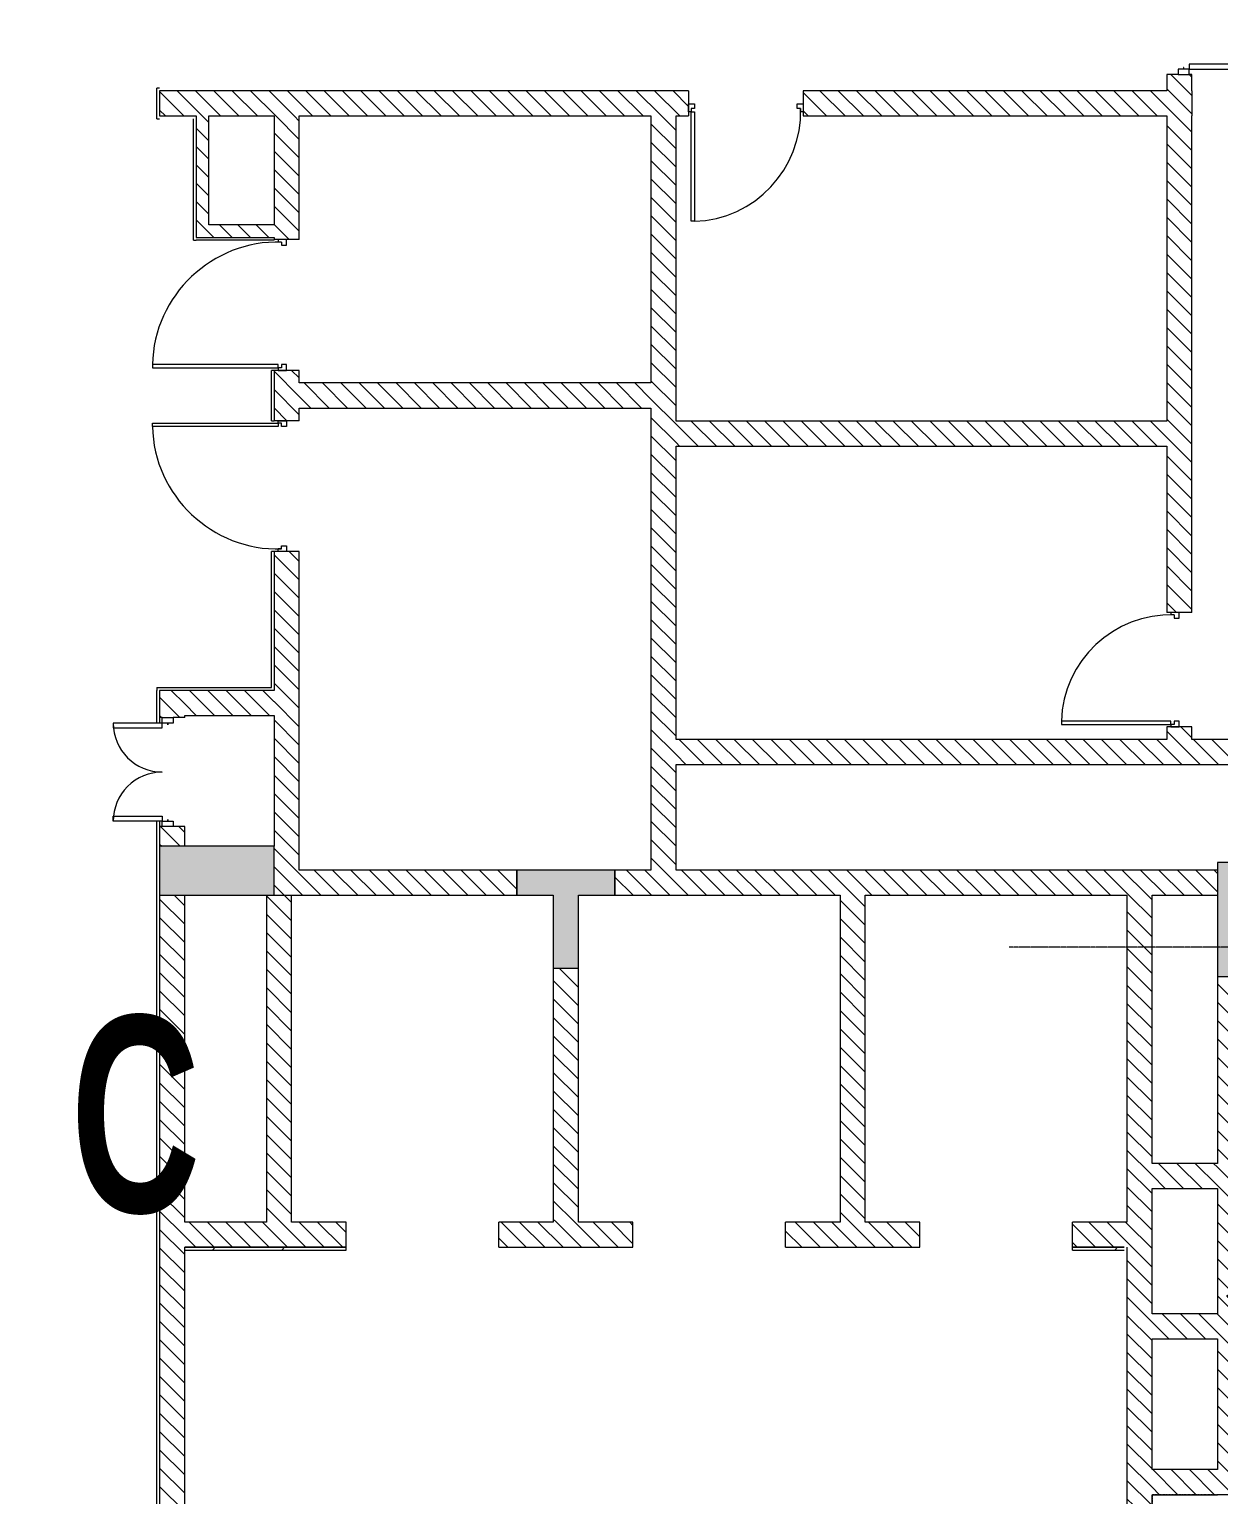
# Model space of a CAD drawing. Header units: millimetres. Extents: x -106145 to 154907, y -84585 to 152038.
# Drawn here: x 105734 to 116640, y 76530 to 89975 of the extents above; entities that cross this region are included whole.
import ezdxf

# ---------------------------------------------------------------- set-up
doc = ezdxf.new("R2010")
doc.units = ezdxf.units.MM
doc.linetypes.add('Cut Out Line _2_', pattern=[2, 1, -1])
doc.linetypes.add('Overhead', pattern=[3.96875, 2.38125, -1.5875])
for name, color, linetype, lineweight in [('A-ANNO-DIMS', 211, 'Continuous', 9), ('A-ANNO-DIMS-300', 211, 'Continuous', 9), ('A-DETL', 90, 'Continuous', 5), ('A-DOOR', 31, 'Continuous', 5), ('A-DOOR-FRAM', 31, 'Continuous', 9), ('A-WALL', 113, 'Continuous', 5), ('A-WALL-PATT', 111, 'Continuous', 5), ('G-ANNO-TEXT', 231, 'Continuous', 9), ('S-COLS', 52, 'Continuous', 5), ('S-STRS-MBND', 31, 'Overhead', 5)]:
    doc.layers.add(name, color=color, linetype=linetype, lineweight=lineweight)
doc.styles.add('RomanS', font='romans__.ttf', dxfattribs={"width": 0.8, "height": 1200})
doc.styles.add('Swis721 Cn BT_B', font='swisscb.ttf', dxfattribs={"width": 0.8, "height": 1800})
doc.dimstyles.new('Diagonal_-_4_mm_RomanS_1', dxfattribs={"dimscale": 304.8, "dimtxt": 1219.023462, "dimasz": 1.476378, "dimexe": 0.984252, "dimexo": 0.0625, "dimgap": 0.19685, "dimtad": 1, "dimdec": 0, "dimzin": 0, "dimdsep": 46, "dimtxsty": 'RomanS', "dimblk1": 'OBLIQUE', "dimblk2": 'OBLIQUE', "dimsah": 1, "dimcen": 0.09, "dimdle": 2.362205, "dimazin": 0, "dimtfac": 1, "dimtdec": 4, "dimtix": 1, "dimtmove": 1, "dimatfit": 3, "dimfxl": 2.362205, "dimfxlon": 1, "dimtvp": 1, "dimtolj": 1, "dimtzin": 0, "dimarcsym": 2})
pattern_1 = [(315, (0, 0), (84.190255, 84.190255), [])]
pattern_2 = [(45, (0, 0), (-318.198, 318.198), [])]

# ---------------------------------------------------------------- blocks, each defined once
blk = doc.blocks.new('M_Concrete-Rectangular-Column - 1050 x 450-11797062-Site Plan')
at = {"layer": 'S-COLS'}
blk.add_hatch(color=256, dxfattribs=at).paths.add_polyline_path([(-525, -225), (525, -225), (524, 225), (-525, 225)], flags=0)
at = {"layer": 'S-COLS', "color": 41}
for p, q in [((525, 225), (-525, 225)), ((-525, 225), (-525, -225)), ((525, -225), (525, 225)), ((-525, -225), (525, -225))]:
    blk.add_line(p, q, dxfattribs=at)
blk = doc.blocks.new('Columns 4 - Columns 4-2543545-Site Plan')
at = {"layer": 'S-COLS'}
h = blk.add_hatch(color=256, dxfattribs=at)
h.paths.add_polyline_path([(116629, 81280), (116859, 81280), (116859, 82030), (117679, 82030), (117679, 82330), (116629, 82330), (116629, 81970)], flags=0)
h.paths.add_polyline_path([(121159, 81360), (121389, 81360), (121389, 82260), (120489, 82260), (120489, 82030), (121159, 82030), (121159, 81480)], flags=0)
h.paths.add_polyline_path([(110539, 81360), (110769, 81360), (110769, 82030), (111104, 82030), (111104, 82260), (110204, 82260), (110204, 82030), (110539, 82030)], flags=0)
at = {"layer": 'S-COLS', "color": 41}
for p, q in [((117679, 82330), (116629, 82330)), ((116629, 82330), (116629, 81280)), ((117679, 82030), (117679, 82330)), ((111104, 82260), (110204, 82260)), ((110204, 82030), (110204, 82260)), ((111104, 82030), (111104, 82260)), ((121389, 82260), (120489, 82260)), ((120489, 82030), (120489, 82260)), ((121389, 81785), (121389, 82260)), ((110204, 82030), (110539, 82030)), ((110539, 82030), (110539, 81360)), ((110769, 81360), (110769, 82030)), ((110769, 82030), (111104, 82030)), ((116859, 81280), (116859, 82030)), ((116859, 82030), (117679, 82030)), ((120489, 82030), (121159, 82030)), ((121159, 82030), (121159, 81360)), ((121389, 81510), (121389, 81555)), ((121389, 81360), (121389, 81480)), ((110539, 81360), (110769, 81360)), ((121159, 81360), (121389, 81360)), ((116859, 81280), (116629, 81280))]:
    blk.add_line(p, q, dxfattribs=at)
blk = doc.blocks.new('DC_SglFl-W-Int - BFWD6 1_2-15013478-Site Plan')
at = {"layer": 'A-DOOR', "color": 121, "lineweight": 9}
for p, q in [((547, -77.5), (547, -1231.5)), ((577, -77.5), (547, -77.5)), ((577, -1231.5), (577, -77.5)), ((547, -1231.5), (577, -1231.5))]:
    blk.add_line(p, q, dxfattribs=at)
at = {"layer": 'A-DOOR', "color": 41}
blk.add_arc((577, -77.5), 1154.4, 178.51084, 268.51084, dxfattribs=at)
at = {"layer": 'A-DOOR-FRAM', "color": 121}
for p, q in [((-600, -2.5), (-600, -77.5)), ((-547, -2.5), (-600, -2.5)), ((-600, -77.5), (-577, -77.5)), ((-577, -47.5), (-547, -47.5)), ((-577, -47.5), (-577, -77.5)), ((-547, -47.5), (-547, -2.5)), ((547, -2.5), (547, -47.5)), ((600, -2.5), (547, -2.5)), ((547, -47.5), (577, -47.5)), ((577, -47.5), (577, -77.5)), ((577, -77.5), (600, -77.5)), ((600, -77.5), (600, -2.5))]:
    blk.add_line(p, q, dxfattribs=at)
blk = doc.blocks.new('DC_SglFl-W-Int - BFWD6 1_2-15013509-Site Plan')
at = {"layer": 'A-DOOR', "color": 121, "lineweight": 9}
for p, q in [((547, 77.5), (547, 1231.5)), ((547, 1231.5), (577, 1231.5)), ((577, 1231.5), (577, 77.5)), ((577, 77.5), (547, 77.5))]:
    blk.add_line(p, q, dxfattribs=at)
at = {"layer": 'A-DOOR', "color": 41}
blk.add_arc((577, 77.5), 1154.4, 91.48916, 181.48916, dxfattribs=at)
at = {"layer": 'A-DOOR-FRAM', "color": 121}
for p, q in [((-600, 2.5), (-600, 77.5)), ((-600, 77.5), (-577, 77.5)), ((-547, 2.5), (-600, 2.5)), ((-577, 47.5), (-577, 77.5)), ((-577, 47.5), (-547, 47.5)), ((-547, 47.5), (-547, 2.5)), ((547, 47.5), (577, 47.5)), ((547, 2.5), (547, 47.5)), ((600, 2.5), (547, 2.5)), ((577, 77.5), (600, 77.5)), ((577, 47.5), (577, 77.5)), ((600, 77.5), (600, 2.5))]:
    blk.add_line(p, q, dxfattribs=at)
blk = doc.blocks.new('M_Door-Passage-Double-Flush - SHD 1_0-11754630-Site Plan')
at = {"layer": 'A-DOOR', "color": 121, "lineweight": 9}
for p, q in [((-405, -96.35), (-450, -96.35)), ((-450, -96.35), (-450, -121.35)), ((-405, -546.35), (-405, -96.35)), ((405, -96.35), (450, -96.35)), ((405, -546.35), (405, -96.35)), ((450, -96.35), (450, -121.35)), ((-450, -146.35), (-450, -546.35)), ((450, -146.35), (450, -546.35)), ((-450, -546.35), (-405, -546.35)), ((450, -546.35), (405, -546.35))]:
    blk.add_line(p, q, dxfattribs=at)
at = {"layer": 'A-DOOR', "color": 41}
for centre, start, end in [((-450, -96.35), 270, 360), ((450, -96.35), 180, 270)]:
    blk.add_arc(centre, 450, start, end, dxfattribs=at)
at = {"layer": 'A-DOOR-FRAM', "color": 121}
for p, q in [((-500, 3.65), (-450, 3.65)), ((-500, -96.35), (-500, 3.65)), ((-450, 3.65), (-450, -45.5625)), ((450, 3.65), (500, 3.65)), ((450, -45.5625), (450, 3.65)), ((500, 3.65), (500, -96.35)), ((-450, -96.35), (-500, -96.35)), ((-450, -45.5625), (-434.125, -45.5625)), ((-450, -46.5875), (-450, -96.35)), ((-434.125, -46.5875), (-450, -46.5875)), ((-434.125, -45.5625), (-434.125, -46.5875)), ((434.125, -45.5625), (450, -45.5625)), ((434.125, -46.5875), (434.125, -45.5625)), ((450, -46.5875), (434.125, -46.5875)), ((450, -96.35), (450, -46.5875)), ((500, -96.35), (450, -96.35))]:
    blk.add_line(p, q, dxfattribs=at)
blk = doc.blocks.new('M_Door-Passage-Double-Flush - FIRE 1_5 WALL OPENING_TYPE F-12393143-Site Plan')
at = {"layer": 'A-DOOR', "color": 121, "lineweight": 9}
for p, q in [((-700, 96.35), (-700, 796.35)), ((-700, 796.35), (-655, 796.35)), ((-655, 796.35), (-655, 96.35)), ((700, 796.35), (655, 796.35)), ((655, 796.35), (655, 96.35)), ((700, 96.35), (700, 796.35)), ((-655, 96.35), (-700, 96.35)), ((655, 96.35), (700, 96.35))]:
    blk.add_line(p, q, dxfattribs=at)
at = {"layer": 'A-DOOR', "color": 41}
for centre, start, end in [((-700, 96.35), 0, 90), ((700, 96.35), 90, 180)]:
    blk.add_arc(centre, 700, start, end, dxfattribs=at)
at = {"layer": 'A-DOOR-FRAM', "color": 121}
for p, q in [((-700, 96.35), (-750, 96.35)), ((-750, 96.35), (-750, -3.65)), ((-700, 46.5875), (-700, 96.35)), ((-684.125, 46.5875), (-700, 46.5875)), ((-700, -3.65), (-700, 45.5625)), ((-700, 45.5625), (-684.125, 45.5625)), ((-684.125, 45.5625), (-684.125, 46.5875)), ((700, 46.5875), (684.125, 46.5875)), ((684.125, 46.5875), (684.125, 45.5625)), ((684.125, 45.5625), (700, 45.5625)), ((700, 96.35), (700, 46.5875)), ((750, 96.35), (700, 96.35)), ((700, 45.5625), (700, -3.65)), ((750, -3.65), (750, 96.35)), ((-750, -3.65), (-700, -3.65)), ((700, -3.65), (750, -3.65))]:
    blk.add_line(p, q, dxfattribs=at)
blk = doc.blocks.new('DC_SglFl-W-Int - FIRE 1_05 wall opening_TYPE A-15005799-Site Plan')
at = {"layer": 'A-DOOR', "color": 121, "lineweight": 9}
for p, q in [((472, 77.5), (472, 1081.5)), ((472, 1081.5), (502, 1081.5)), ((502, 1081.5), (502, 77.5)), ((502, 77.5), (472, 77.5))]:
    blk.add_line(p, q, dxfattribs=at)
at = {"layer": 'A-DOOR', "color": 41}
blk.add_arc((502, 77.5), 1004.4, 91.71152, 181.71152, dxfattribs=at)
at = {"layer": 'A-DOOR-FRAM', "color": 121}
for p, q in [((-525, 2.5), (-525, 77.5)), ((-525, 77.5), (-502, 77.5)), ((-472, 2.5), (-525, 2.5)), ((-502, 47.5), (-502, 77.5)), ((-502, 47.5), (-472, 47.5)), ((-472, 47.5), (-472, 2.5)), ((472, 47.5), (502, 47.5)), ((472, 2.5), (472, 47.5)), ((525, 2.5), (472, 2.5)), ((502, 77.5), (525, 77.5)), ((502, 47.5), (502, 77.5)), ((525, 77.5), (525, 2.5))]:
    blk.add_line(p, q, dxfattribs=at)
blk = doc.blocks.new('DC_SglFl-W-Int - BFWD3 1_05-15025976-Site Plan')
at = {"layer": 'A-DOOR', "color": 121, "lineweight": 9}
for p, q in [((472, -77.5), (472, -1081.5)), ((502, -77.5), (472, -77.5)), ((502, -1081.5), (502, -77.5)), ((472, -1081.5), (502, -1081.5))]:
    blk.add_line(p, q, dxfattribs=at)
at = {"layer": 'A-DOOR', "color": 41}
blk.add_arc((502, -77.5), 1004.4, 178.28848, 268.28848, dxfattribs=at)
at = {"layer": 'A-DOOR-FRAM', "color": 121}
for p, q in [((-525, -2.5), (-525, -77.5)), ((-472, -2.5), (-525, -2.5)), ((-525, -77.5), (-502, -77.5)), ((-502, -47.5), (-472, -47.5)), ((-502, -47.5), (-502, -77.5)), ((-472, -47.5), (-472, -2.5)), ((472, -2.5), (472, -47.5)), ((525, -2.5), (472, -2.5)), ((472, -47.5), (502, -47.5)), ((502, -47.5), (502, -77.5)), ((502, -77.5), (525, -77.5)), ((525, -77.5), (525, -2.5))]:
    blk.add_line(p, q, dxfattribs=at)
blk = doc.blocks.new('MM-HOSPITAL BLOCK-C_2022_05_03_CENTRAL_rvt-1-Site Plan')
at = {"layer": 'A-WALL-PATT'}
h = blk.add_hatch(dxfattribs=at)
h.set_pattern_fill('FP_10', color=90, style=0, pattern_type=2)
h.set_pattern_definition(pattern_1)
h.paths.add_polyline_path([(116164, 89410), (116394, 89410), (116394, 89560), (116164, 89560), (116164, 89453)], flags=0)
h.paths.add_polyline_path([(116369, 91060), (116394, 91060), (116394, 91210), (116164, 91210), (116164, 91060), (116319, 91060)], flags=0)
h = blk.add_hatch(dxfattribs=at)
h.set_pattern_fill('FP_10', color=90, style=0, pattern_type=2)
h.set_pattern_definition(pattern_1)
h.paths.add_polyline_path([(106929, 89180), (111779, 89180), (111779, 89410), (106929, 89410), (106929, 89346)], flags=0)
h.paths.add_polyline_path([(112829, 89180), (116394, 89180), (116394, 89410), (112829, 89410)], flags=0)
h = blk.add_hatch(dxfattribs=at)
h.set_pattern_fill('FP_10', color=90, style=0, pattern_type=2)
h.set_pattern_definition(pattern_1)
h.paths.add_polyline_path([(107264, 88180), (107379, 88180), (107379, 89180), (107264, 89180)], flags=0)
h = blk.add_hatch(dxfattribs=at)
h.set_pattern_fill('FP_10', color=90, style=0, pattern_type=2)
h.set_pattern_definition(pattern_1)
h.paths.add_polyline_path([(107979, 82260), (108209, 82260), (108209, 85184), (107979, 85184), (107979, 82480)], flags=0)
h.paths.add_polyline_path([(107979, 86384), (108209, 86384), (108209, 86846), (107979, 86846)], flags=0)
h.paths.add_polyline_path([(107979, 88046), (108209, 88046), (108209, 89180), (107979, 89180), (107979, 88065)], flags=0)
h = blk.add_hatch(dxfattribs=at)
h.set_pattern_fill('FP_10', color=90, style=0, pattern_type=2)
h.set_pattern_definition(pattern_1)
h.paths.add_polyline_path([(111434, 82260), (111664, 82260), (111664, 89180), (111434, 89180), (111434, 85658)], flags=0)
h = blk.add_hatch(dxfattribs=at)
h.set_pattern_fill('FP_10', color=90, style=0, pattern_type=2)
h.set_pattern_definition(pattern_1)
h.paths.add_polyline_path([(116394, 83460), (116394, 83575), (116164, 83575), (116164, 83460), (116379, 83460)], flags=0)
h.paths.add_polyline_path([(116394, 84625), (116394, 89180), (116164, 89180), (116164, 84625), (116379, 84625)], flags=0)
h = blk.add_hatch(dxfattribs=at)
h.set_pattern_fill('FP_10', color=90, style=0, pattern_type=2)
h.set_pattern_definition(pattern_1)
h.paths.add_polyline_path([(107977, 88065), (107979, 88065), (107977, 88180), (107264, 88180), (107264, 88065)], flags=0)
h = blk.add_hatch(dxfattribs=at)
h.set_pattern_fill('FP_10', color=90, style=0, pattern_type=2)
h.set_pattern_definition(pattern_1)
h.paths.add_polyline_path([(111434, 86500), (111434, 86730), (108209, 86730), (108209, 86500)], flags=0)
h = blk.add_hatch(dxfattribs=at)
h.set_pattern_fill('FP_10', color=90, style=0, pattern_type=2)
h.set_pattern_definition(pattern_1)
h.paths.add_polyline_path([(116164, 86150), (116164, 86380), (111664, 86380), (111664, 86150), (112178, 86150)], flags=0)
h = blk.add_hatch(dxfattribs=at)
h.set_pattern_fill('FP_10', color=90, style=0, pattern_type=2)
h.set_pattern_definition(pattern_1)
h.paths.add_polyline_path([(106929, 82480), (107159, 82480), (107159, 82660), (106929, 82660), (106929, 82635)], flags=0)
h.paths.add_polyline_path([(107004, 83660), (107159, 83660), (107159, 83910), (106929, 83910), (106929, 83660), (106954, 83660)], flags=0)
h = blk.add_hatch(dxfattribs=at)
h.set_pattern_fill('FP_10', color=90, style=0, pattern_type=2)
h.set_pattern_definition(pattern_1)
h.paths.add_polyline_path([(107159, 83680), (107979, 83680), (107977, 83910), (107159, 83910)], flags=0)
h = blk.add_hatch(dxfattribs=at)
h.set_pattern_fill('FP_10', color=90, style=0, pattern_type=2)
h.set_pattern_definition(pattern_1)
h.paths.add_polyline_path([(120580, 83230), (121159, 83230), (121159, 83460), (111664, 83460), (111664, 83230), (116379, 83230)], flags=0)
h = blk.add_hatch(dxfattribs=at)
h.set_pattern_fill('FP_10', color=90, style=0, pattern_type=2)
h.set_pattern_definition(pattern_1)
h.paths.add_polyline_path([(110204, 82030), (110204, 82260), (107979, 82260), (107979, 82030)], flags=0)
h = blk.add_hatch(dxfattribs=at)
h.set_pattern_fill('FP_10', color=90, style=0, pattern_type=2)
h.set_pattern_definition(pattern_1)
h.paths.add_polyline_path([(113169, 82030), (116629, 82030), (116629, 82260), (111104, 82260), (111104, 82030), (112178, 82030)], flags=0)
h = blk.add_hatch(dxfattribs=at)
h.set_pattern_fill('FP_10', color=90, style=0, pattern_type=2)
h.set_pattern_definition(pattern_1)
h.paths.add_polyline_path([(107159, 74330), (107159, 82030), (106929, 82030), (106929, 74330)], flags=0)
h = blk.add_hatch(dxfattribs=at)
h.set_pattern_fill('FP_10', color=90, style=0, pattern_type=2)
h.set_pattern_definition(pattern_1)
h.paths.add_polyline_path([(108139, 79030), (108139, 82030), (107909, 82030), (107909, 79030), (107979, 79030)], flags=0)
h = blk.add_hatch(dxfattribs=at)
h.set_pattern_fill('FP_10', color=90, style=0, pattern_type=2)
h.set_pattern_definition(pattern_1)
h.paths.add_polyline_path([(113399, 79030), (113399, 82030), (113169, 82030), (113169, 79030)], flags=0)
h = blk.add_hatch(dxfattribs=at)
h.set_pattern_fill('FP_10', color=90, style=0, pattern_type=2)
h.set_pattern_definition(pattern_1)
h.paths.add_polyline_path([(115799, 74330), (116029, 74330), (116029, 74430), (115799, 74430)], flags=0)
h.paths.add_polyline_path([(115824, 76430), (116029, 76430), (116029, 82030), (115799, 82030), (115799, 76430)], flags=0)
h = blk.add_hatch(dxfattribs=at)
h.set_pattern_fill('FP_10', color=90, style=0, pattern_type=2)
h.set_pattern_definition(pattern_1)
h.paths.add_polyline_path([(110769, 79030), (110769, 81360), (110539, 81360), (110539, 79030)], flags=0)
h = blk.add_hatch(dxfattribs=at)
h.set_pattern_fill('FP_10', color=90, style=0, pattern_type=2)
h.set_pattern_definition(pattern_1)
h.paths.add_polyline_path([(116859, 76530), (116859, 81280), (116629, 81280), (116629, 76530)], flags=0)
h = blk.add_hatch(dxfattribs=at)
h.set_pattern_fill('FP_10', color=90, style=0, pattern_type=2)
h.set_pattern_definition(pattern_1)
h.paths.add_polyline_path([(116029, 79340), (116629, 79340), (116629, 79570), (116029, 79570)], flags=0)
h = blk.add_hatch(dxfattribs=at)
h.set_pattern_fill('FP_10', color=90, style=0, pattern_type=2)
h.set_pattern_definition(pattern_1)
h.paths.add_polyline_path([(115774, 78800), (115799, 78800), (115799, 79030), (115299, 79030), (115299, 78800)], flags=0)
h.paths.add_polyline_path([(113899, 78800), (113899, 79030), (112669, 79030), (112669, 78800)], flags=0)
h.paths.add_polyline_path([(111269, 78800), (111269, 79030), (110039, 79030), (110039, 78800)], flags=0)
h.paths.add_polyline_path([(108639, 78800), (108639, 79030), (107159, 79030), (107159, 78800), (107977, 78800)], flags=0)
h = blk.add_hatch(dxfattribs=at)
h.set_pattern_fill('FP_14', color=253, style=0, pattern_type=2)
h.set_pattern_definition(pattern_2)
h.paths.add_polyline_path([(107159, 78775), (108639, 78775), (108639, 78800), (107159, 78800)], flags=0)
h = blk.add_hatch(dxfattribs=at)
h.set_pattern_fill('FP_14', color=253, style=0, pattern_type=2)
h.set_pattern_definition(pattern_2)
h.paths.add_polyline_path([(115774, 78775), (115774, 78800), (115299, 78800), (115299, 78775)], flags=0)
h = blk.add_hatch(dxfattribs=at)
h.set_pattern_fill('FP_10', color=90, style=0, pattern_type=2)
h.set_pattern_definition(pattern_1)
h.paths.add_polyline_path([(116029, 77960), (116629, 77960), (116629, 78190), (116029, 78190)], flags=0)
h = blk.add_hatch(dxfattribs=at)
h.set_pattern_fill('FP_10', color=90, style=0, pattern_type=2)
h.set_pattern_definition(pattern_1)
h.paths.add_polyline_path([(116029, 76530), (116629, 76530), (116629, 76760), (116029, 76760)], flags=0)
at = {"layer": 'A-WALL', "color": 61, "lineweight": 18}
for p, q in [((116164, 89560), (116164, 89410)), ((116269, 89560), (116164, 89560)), ((116394, 89560), (116369, 89560)), ((116394, 89410), (116394, 89560)), ((111779, 89410), (106929, 89410)), ((106929, 89410), (106929, 89180)), ((111779, 89410), (111779, 89180)), ((116164, 89410), (112829, 89410)), ((112829, 89410), (112829, 89180)), ((116394, 89410), (116394, 89180)), ((106929, 89180), (107264, 89180)), ((107264, 89180), (107264, 88180)), ((107379, 89180), (107979, 89180)), ((107379, 88180), (107379, 89180)), ((107979, 89180), (107979, 88180)), ((108209, 88046), (108209, 89180)), ((108209, 89180), (111434, 89180)), ((111434, 89180), (111434, 86730)), ((111664, 86380), (111664, 89180)), ((111664, 89180), (111779, 89180)), ((112829, 89180), (116164, 89180)), ((116164, 89180), (116164, 86380)), ((116394, 84625), (116394, 89180)), ((107264, 88180), (107264, 88065)), ((107264, 88065), (107979, 88065)), ((107979, 88180), (107379, 88180)), ((107979, 88065), (107979, 88046)), ((108209, 88046), (107979, 88046)), ((107979, 86846), (107979, 86384)), ((108209, 86846), (107979, 86846)), ((108209, 86730), (108209, 86846)), ((111434, 86730), (108209, 86730)), ((108209, 86384), (108209, 86500)), ((108209, 86500), (111434, 86500)), ((111434, 86500), (111434, 82260)), ((108209, 86384), (107979, 86384)), ((116164, 86380), (111664, 86380)), ((111664, 83460), (111664, 86150)), ((111664, 86150), (116164, 86150)), ((116164, 86150), (116164, 84625)), ((107979, 85184), (107979, 83910)), ((108209, 85184), (107979, 85184)), ((108209, 82260), (108209, 85184)), ((116394, 84625), (116164, 84625)), ((106929, 83910), (106929, 83660)), ((107159, 83910), (106929, 83910)), ((107979, 83910), (107159, 83910)), ((106954, 83660), (106929, 83660)), ((107159, 83660), (107054, 83660)), ((107159, 83660), (107159, 83680)), ((107159, 83680), (107979, 83680)), ((107979, 83680), (107979, 82480)), ((116164, 83575), (116164, 83460)), ((116394, 83575), (116164, 83575)), ((116394, 83460), (116394, 83575)), ((116164, 83460), (111664, 83460)), ((121159, 83460), (116394, 83460)), ((111664, 82260), (111664, 83230)), ((111664, 83230), (121159, 83230)), ((106929, 82660), (106929, 82480)), ((106954, 82660), (106929, 82660)), ((107159, 82660), (107054, 82660)), ((107159, 82480), (107159, 82660)), ((110204, 82260), (108209, 82260)), ((110204, 82260), (110204, 82030)), ((111434, 82260), (111104, 82260)), ((111104, 82260), (111104, 82030)), ((116629, 82260), (111664, 82260)), ((116629, 82260), (116629, 82030)), ((106929, 82030), (106929, 74540)), ((107159, 79030), (107159, 82030)), ((107909, 82030), (107909, 79030)), ((107979, 82030), (110204, 82030)), ((107979, 82030), (108139, 82030)), ((108139, 79030), (108139, 82030)), ((111104, 82030), (113169, 82030)), ((113169, 82030), (113169, 79030)), ((113399, 82030), (115799, 82030)), ((113399, 79030), (113399, 82030)), ((115799, 82030), (115799, 79030)), ((116029, 82030), (116629, 82030)), ((116029, 79570), (116029, 82030)), ((110539, 81360), (110539, 79030)), ((110539, 81360), (110769, 81360)), ((110769, 79030), (110769, 81360)), ((116629, 81280), (116629, 79570)), ((116859, 81280), (116629, 81280)), ((116629, 79570), (116029, 79570)), ((116029, 78190), (116029, 79340)), ((116029, 79340), (116629, 79340)), ((116629, 79340), (116629, 78190)), ((107909, 79030), (107159, 79030)), ((108639, 79030), (108139, 79030)), ((108639, 78800), (108639, 79030)), ((110539, 79030), (110039, 79030)), ((110039, 78800), (110039, 79030)), ((111269, 79030), (110769, 79030)), ((111269, 78800), (111269, 79030)), ((113169, 79030), (112669, 79030)), ((112669, 78800), (112669, 79030)), ((113899, 79030), (113399, 79030)), ((113899, 78800), (113899, 79030)), ((115799, 79030), (115299, 79030)), ((115299, 78800), (115299, 79030)), ((107159, 78800), (108639, 78800)), ((108639, 78800), (107159, 78800)), ((108639, 78775), (108639, 78800)), ((110039, 78800), (111269, 78800)), ((112669, 78800), (113899, 78800)), ((115299, 78800), (115774, 78800)), ((115774, 78800), (115299, 78800)), ((115299, 78775), (115299, 78800)), ((115799, 78800), (115799, 76430)), ((107159, 74355), (107159, 78775)), ((107159, 78775), (108639, 78775)), ((115299, 78775), (115774, 78775)), ((116629, 78190), (116029, 78190)), ((116029, 76760), (116029, 77960)), ((116029, 77960), (116629, 77960)), ((116629, 77960), (116629, 76760)), ((116629, 76760), (116029, 76760)), ((116029, 76530), (116629, 76530)), ((116029, 76430), (116029, 76530)), ((116859, 76530), (116629, 76530))]:
    blk.add_line(p, q, dxfattribs=at)
at = {"layer": 'A-WALL', "color": 41}
for p, q in [((106904, 89155), (106904, 89435)), ((106929, 89435), (106904, 89435)), ((106904, 89155), (106929, 89155)), ((107239, 88040), (107239, 89155)), ((107239, 88040), (107264, 88040)), ((107979, 88040), (107264, 88040)), ((107979, 88040), (107979, 88046)), ((107954, 86384), (107954, 86846)), ((107979, 86846), (107954, 86846)), ((107954, 86384), (107979, 86384)), ((107954, 83935), (107954, 85184)), ((107979, 85184), (107954, 85184)), ((106904, 83935), (107954, 83935)), ((106904, 83935), (106904, 83910)), ((106904, 83610), (106904, 83910)), ((106929, 83660), (106929, 83610)), ((106929, 83610), (106904, 83610)), ((106904, 74540), (106904, 82710)), ((106929, 82710), (106904, 82710)), ((106929, 82710), (106929, 82660)), ((107159, 78775), (107159, 78800))]:
    blk.add_line(p, q, dxfattribs=at)
at = {"layer": 'S-STRS-MBND', "color": 41}
for p, q in [((118859, 76530), (116029, 76530)), ((116029, 76530), (116029, 74330))]:
    blk.add_line(p, q, dxfattribs=at)
at = {"color": 253, "lineweight": 5}
for name, p, rotation in [('M_Door-Passage-Double-Flush - FIRE 1_5 WALL OPENING_TYPE F-12393143-Site Plan', (116272, 90310), 269.9999999999997), ('DC_SglFl-W-Int - FIRE 1_05 wall opening_TYPE A-15005799-Site Plan', (112304, 89295), 180), ('DC_SglFl-W-Int - BFWD6 1_2-15013478-Site Plan', (108094, 87446), 269.9999999999998), ('DC_SglFl-W-Int - BFWD6 1_2-15013509-Site Plan', (108094, 85784), 89.99999999999986), ('DC_SglFl-W-Int - BFWD3 1_05-15025976-Site Plan', (116279, 84100), 269.9999999999997), ('M_Door-Passage-Double-Flush - SHD 1_0-11754630-Site Plan', (107050, 83160), 270)]:
    blk.add_blockref(name, p, dxfattribs=dict(at, rotation=rotation))
for name, p in [('M_Concrete-Rectangular-Column - 1050 x 450-11797062-Site Plan', (107454, 82255)), ('Columns 4 - Columns 4-2543545-Site Plan', (0, 0))]:
    blk.add_blockref(name, p, dxfattribs=at)
blk = doc.blocks.new('DIMBLOCK18-Site Plan')
at = {"layer": 'A-ANNO-DIMS-300', "transparency": 16777216}
for p, q in [((121389, 79311), (121389, 78291)), ((121389, 78591), (121389, 79311)), ((122519, 79311), (122519, 78291)), ((122519, 78591), (122519, 79311)), ((120669, 78591), (123239, 78591))]:
    blk.add_line(p, q, dxfattribs=at)
at = {"layer": 'A-ANNO-DIMS-300', "lineweight": 35, "transparency": 16777216}
for p, q in [((121389, 78591), (121614, 78816)), ((122519, 78591), (122744, 78816)), ((121389, 78591), (121164, 78366)), ((122519, 78591), (122294, 78366))]:
    blk.add_line(p, q, dxfattribs=at)
at = {"layer": 'A-ANNO-DIMS-300', "transparency": 16777216}
blk.add_ellipse((120084, 78591), major_axis=(1869, 0), ratio=0.345742, start_param=4.712389, end_param=6.283185, dxfattribs=at)
at = {"layer": 'A-ANNO-DIMS-300', "color": 0, "transparency": 16777216, "insert": (116467, 78575), "char_height": 1200, "width": 4341.3, "attachment_point": 1, "line_spacing_factor": 0.983083, "style": 'RomanS'}
blk.add_mtext('1130', dxfattribs=at)
blk = doc.blocks.new('_Oblique')
at = {"color": 0, "linetype": 'ByBlock', "lineweight": -2}
blk.add_line((-0.5, -0.5), (0.5, 0.5), dxfattribs=at)

msp = doc.modelspace()

# ---------------------------------------------------------------- linework, layer by layer
at = {"layer": 'A-DETL', "linetype": 'Cut Out Line _2_'}
msp.add_line((122118.75, 81555.05), (114718.75, 81555.05), dxfattribs=at)

# ---------------------------------------------------------------- block references
at = {"lineweight": 5}
msp.add_blockref('MM-HOSPITAL BLOCK-C_2022_05_03_CENTRAL_rvt-1-Site Plan', (0, 0), dxfattribs=at)

# ---------------------------------------------------------------- texts
at = {"layer": 'G-ANNO-TEXT', "color": 7, "insert": (99791.65, 80922.58), "char_height": 1800, "width": 8119.491, "attachment_point": 1, "style": 'Swis721 Cn BT_B'}
msp.add_mtext('BLOCK C', dxfattribs=at)

# ---------------------------------------------------------------- dimensions: what is measured, and where the dimension line sits
at = {"layer": 'A-ANNO-DIMS'}
dim = msp.add_linear_dim(base=(122518.75, 78591.1), p1=(121388.75, 79311.1), p2=(122518.75, 79311.1), dimstyle='Diagonal_-_4_mm_RomanS_1', override={"dimpost": '<>', "dimfxl": 1130}, dxfattribs=at)
dim.commit()
dim.dimension.update_dxf_attribs({"geometry": 'DIMBLOCK18-Site Plan', "text_midpoint": (118637.36, 77774.62), "dimtype": 160})

doc.saveas('drawing.dxf')
